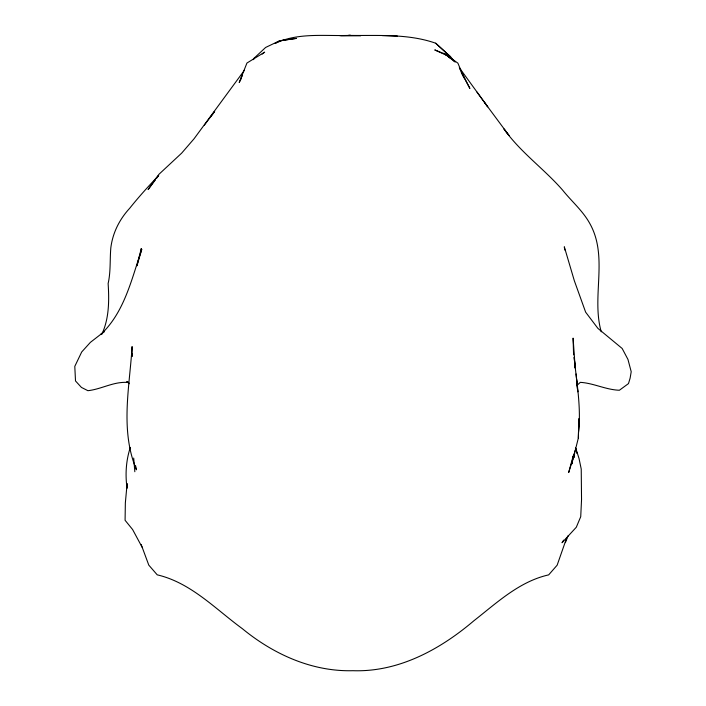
<?xml version="1.0" encoding="UTF-8"?>
<svg xmlns="http://www.w3.org/2000/svg" width="706" height="706" viewBox="0 0 706 706"><rect width="100%" height="100%" fill="white"/><g stroke="black" fill="none" stroke-linecap="round" stroke-linejoin="round"><path stroke-width="1.06" d="M131.713 356.38L131.731 353.185L132.04 356.451M574.446 457.444L574.569 451.019M131.863 356.309L132.101 346.584C129.56 387.62 119.949 430.183 136.443 469.79L135.596 465.686M578.329 438.099L578.929 418.879L578.329 438.099L573.89 455.847L568.683 472.499L573.157 456.058M578.496 432.257C581.373 407.194 576.511 382.237 574.172 357.342L575.213 368.144L573.087 338.121L573.59 354.836M141.094 250.604L141.271 248.538L136.92 265.712M573.06 456.358L572.028 463.851L573.722 454.002M130.319 447.445C126.021 460.524 125.147 474.361 127.018 487.952M141.138 544.441L148.781 565.109L157.226 574.843C190.858 582.671 215.312 608.925 242.308 628.649C273.416 654.215 312.034 671.803 352.947 670.7C398.555 672.28 440.103 649.485 473.902 620.75C496.865 602.783 519.369 581.435 548.668 574.878L557.149 565.179L566.821 537.513M136.964 265.703L141.782 249.342C131.581 279.046 124.635 311.893 100.958 334.335L104.276 331.599L90.394 342.357L81.702 351.976L74.792 366.379L75.507 380.958L81.428 387.417L87.915 390.692C101.938 389.147 114.398 380.966 128.801 382.546L126.851 381.469L129.233 383.755M101.699 334.529C109.183 318.768 109.236 300.615 108.133 283.53C110.816 271.669 109.801 259.87 110.816 247.877C112.695 232.821 119.464 219.345 129.736 208.226C138.826 196.806 148.648 186.022 158.7 175.459L156.714 178.097M565.382 542.649L568.206 535.58M241.223 78.719L239.202 82.478L246.95 63.028L264.653 52.156L262.164 54.088M241.02 78.048L242.573 75.348M563.617 540.134L562.029 542.737L576.299 527.241L580.729 516.677L581.541 499.689L581.232 469.075L579.052 458.582L575.849 448.442M155.391 179.862L148.11 189.543L158.947 174.303L181.654 153.14L194.062 138.773L244.382 70.3M210.07 117.602L214.659 111.424L204.369 125.139M253.189 59.622L254.548 57.989L253.233 59.569M253.789 58.492L265.65 47.443L279.664 40.745L296.529 38.371L279.823 40.789L275.102 43.384M577.076 385.3L580.323 382.343C593.772 383.181 605.889 389.783 619.383 390.25L628.481 383.596L630.123 378.134L631.208 371.718L627.969 359.451L622.162 348.473L597.92 328.396L585.636 312.167L574.322 280.688L564.306 246.782L564.791 250.03M276.161 42.951C299.203 32.291 325.881 36.359 350.591 35.362L348.517 35.397C377.622 35.891 407.68 33.385 435.673 43.207L450.613 56.833L453.958 61.007M339.718 35.653L360.854 35.635L340.777 35.653M382.184 35.574L397.407 36.094M443.8 54.035L434.772 49.923L445.301 54.221L455.185 62.093M445.813 54.953L447.816 55.862L443.695 53.285L445.221 54.697M450.243 58.183L445.301 54.221L457.876 63.125L464.142 77.951L461.212 72.162M435.673 43.207L450.613 56.833M459.297 67.697L487.749 106.844L476.982 92.08M484.563 102.511L509.061 135.552L504.022 129.048C520.437 152.319 544.079 168.822 562.611 190.108C571.745 201.563 583.165 211.059 590.172 224.181C608.422 257.505 591.222 296.908 601.247 331.811M462.033 73.689L469.887 88.427L459.862 69.003M142.074 547.132L132.604 529.526L125.086 520.278L125.35 502.91L127.124 483.61L127.239 487.943M575.461 448.116L576.89 453.19L575.461 447.948M576.555 379.334L577.755 391.83L576.078 373.968M133.699 458.07L134.837 471.732"/></g></svg>
